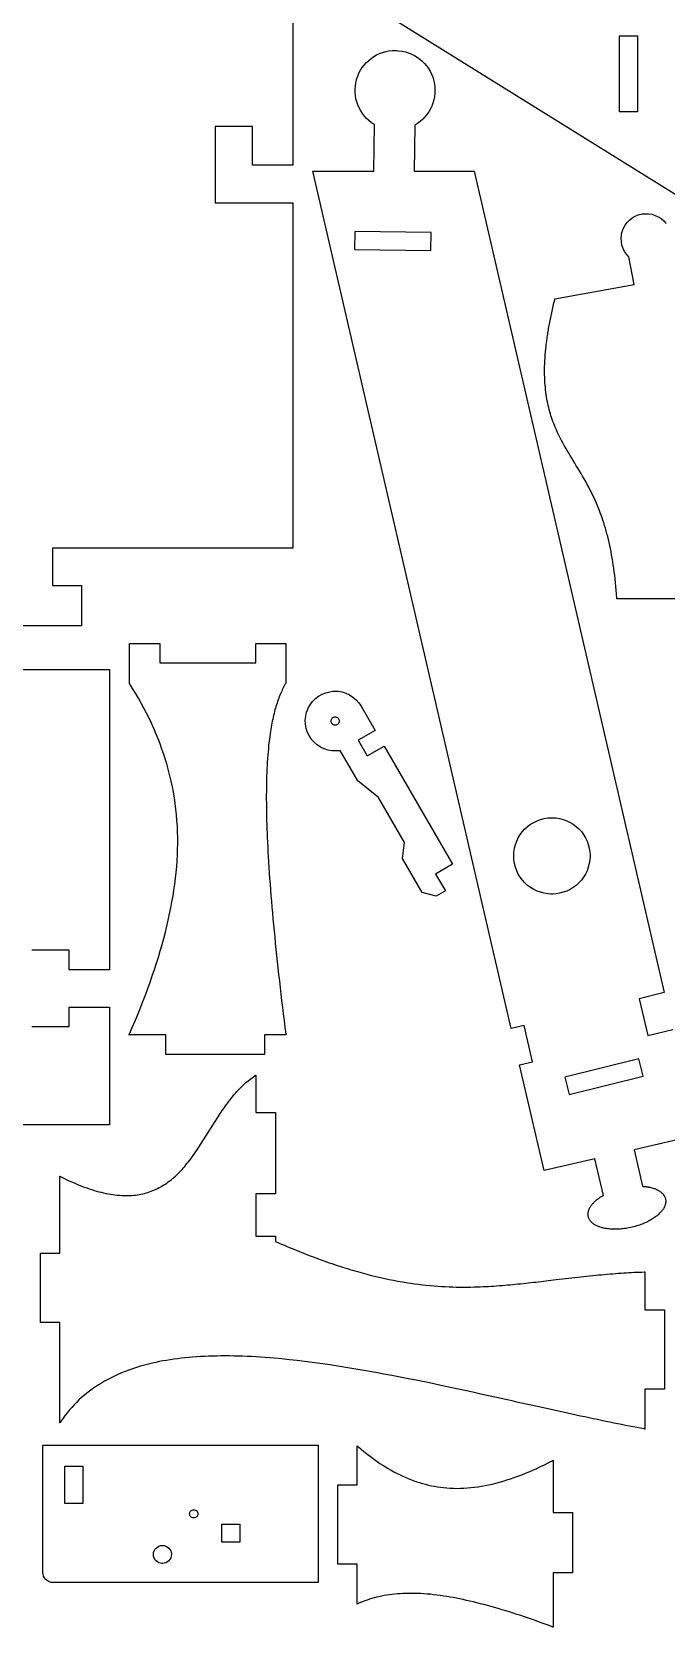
# Model space of a CAD drawing. Extents: x 0 to 272, y 0 to 398.
# Drawn here: x 105.3 to 170.5, y 0.6 to 164.9 of the extents above; entities that cross this region are included whole.
import ezdxf

# ---------------------------------------------------------------- set-up
doc = ezdxf.new("R2010")
doc.units = 0
doc.layers.get('0').update_dxf_attribs({"linetype": 'CONTINUOUS'})

msp = doc.modelspace()

# ---------------------------------------------------------------- linework, layer by layer
at = {"color": 0}
for points in [[(172.026, 147.74), (106.728, 188.406)], [(96.3767, 165.922), (114.664, 165.922), (114.664, 171.772), (114.664, 171.772), (112.664, 171.772), (112.664, 175.922), (122.816, 175.922), (122.816, 171.772), (120.815, 171.772), (120.815, 165.922), (132.113, 165.922), (132.113, 151.119), (127.963, 151.119), (127.963, 155.119), (124.113, 155.119), (124.113, 147.269), (132.113, 147.269), (132.113, 111.724), (107.391, 111.724), (107.391, 107.874), (110.391, 107.874), (110.391, 103.724), (100.241, 103.724)], [(173.678, 51.279), (167.21, 49.7861), (168.081, 46.0171), (168.104, 46.0161), (168.126, 46.0142), (168.149, 46.0111), (168.171, 46.0101), (168.194, 46.009), (168.217, 46.0071), (168.239, 46.004), (168.261, 46.0021), (168.285, 46.0001), (168.306, 45.9981), (168.328, 45.9961), (168.35, 45.9931), (168.372, 45.9911), (168.394, 45.9881), (168.438, 45.9821), (168.46, 45.9801), (168.482, 45.9771), (168.503, 45.974), (168.524, 45.9701), (168.546, 45.9671), (168.567, 45.964), (168.589, 45.9601), (168.631, 45.9542), (168.651, 45.9501), (168.672, 45.9461), (168.693, 45.9421), (168.714, 45.9381), (168.735, 45.935), (168.836, 45.9131), (168.935, 45.8911), (169.032, 45.8661), (169.126, 45.8361), (169.218, 45.8071), (169.306, 45.775), (169.392, 45.7421), (169.475, 45.7061), (169.556, 45.6681), (169.635, 45.6281), (169.707, 45.5861), (169.779, 45.5431), (169.847, 45.4981), (169.913, 45.4501), (169.974, 45.4031), (170.032, 45.3531), (170.087, 45.3001), (170.139, 45.2481), (170.186, 45.1931), (170.231, 45.1361), (170.271, 45.0792), (170.31, 45.0211), (170.34, 44.9611), (170.369, 44.9), (170.394, 44.8361), (170.417, 44.774), (170.435, 44.709), (170.446, 44.6431), (170.454, 44.5771), (170.46, 44.509), (170.46, 44.4411), (170.454, 44.3681), (170.444, 44.2951), (170.431, 44.2231), (170.411, 44.1481), (170.389, 44.074), (170.361, 44.0001), (170.329, 43.9251), (170.293, 43.8521), (170.253, 43.779), (170.21, 43.7042), (170.16, 43.6321), (170.11, 43.559), (170.053, 43.4861), (169.992, 43.414), (169.928, 43.3421), (169.861, 43.2701), (169.79, 43.2001), (169.715, 43.129), (169.638, 43.0611), (169.557, 42.9931), (169.472, 42.9251), (169.385, 42.8592), (169.294, 42.7931), (169.203, 42.7301), (169.106, 42.6661), (169.006, 42.6051), (168.904, 42.5431), (168.8, 42.4851), (168.692, 42.4271), (168.582, 42.3711), (168.45, 42.3071), (168.314, 42.245), (168.178, 42.1861), (168.035, 42.129), (167.892, 42.0751), (167.746, 42.024), (167.599, 41.9751), (167.45, 41.93), (167.3, 41.8861), (167.149, 41.8461), (166.996, 41.809), (166.842, 41.774), (166.688, 41.7431), (166.535, 41.714), (166.379, 41.6881), (166.225, 41.6661), (166.071, 41.6451), (165.918, 41.629), (165.767, 41.6161), (165.614, 41.6051), (165.464, 41.5981), (165.314, 41.5931), (165.167, 41.5921), (165.022, 41.595), (164.879, 41.6001), (164.737, 41.6092), (164.599, 41.6211), (164.464, 41.6361), (164.331, 41.6561), (164.203, 41.68), (164.075, 41.7042), (163.981, 41.7271), (163.889, 41.75), (163.799, 41.7781), (163.711, 41.8061), (163.626, 41.8361), (163.543, 41.8681), (163.464, 41.9021), (163.386, 41.9381), (163.311, 41.9751), (163.239, 42.014), (163.169, 42.055), (163.104, 42.0981), (163.04, 42.1411), (162.979, 42.1861), (162.922, 42.2342), (162.868, 42.2821), (162.817, 42.3321), (162.768, 42.384), (162.724, 42.4361), (162.682, 42.4911), (162.644, 42.5451), (162.61, 42.6001), (162.578, 42.659), (162.553, 42.7171), (162.528, 42.7771), (162.507, 42.8381), (162.492, 42.899), (162.478, 42.9611), (162.469, 43.025), (162.464, 43.0911), (162.462, 43.1561), (162.467, 43.2231), (162.472, 43.289), (162.485, 43.3561), (162.499, 43.4242), (162.517, 43.4911), (162.539, 43.559), (162.565, 43.625), (162.594, 43.6931), (162.628, 43.7611), (162.664, 43.8292), (162.703, 43.8981), (162.747, 43.964), (162.793, 44.0311), (162.843, 44.0981), (162.896, 44.164), (162.953, 44.2301), (163.011, 44.2961), (163.074, 44.3611), (163.139, 44.4251), (163.207, 44.489), (163.278, 44.5531), (163.351, 44.6161), (163.428, 44.6771), (163.51, 44.7381), (163.59, 44.7981), (163.674, 44.8571), (163.761, 44.9161), (163.851, 44.9731), (163.943, 45.0281), (164.038, 45.084), (164.038, 45.084), (163.167, 48.8531), (157.942, 47.6481), (155.431, 58.5101), (156.761, 58.8171), (155.894, 62.5681), (154.564, 62.2611), (134.165, 150.524), (140.425, 150.524), (140.492, 155.317), (140.418, 155.361), (140.204, 155.507), (139.938, 155.718), (139.692, 155.949), (139.467, 156.196), (139.264, 156.46), (139.085, 156.739), (138.926, 157.028), (138.795, 157.332), (138.686, 157.642), (138.603, 157.961), (138.546, 158.289), (138.515, 158.618), (138.511, 158.953), (138.536, 159.289), (138.588, 159.625), (138.646, 159.878), (138.67, 159.961), (138.693, 160.043), (138.778, 160.289), (138.911, 160.603), (139.069, 160.9), (139.25, 161.182), (139.45, 161.446), (139.672, 161.692), (139.911, 161.921), (140.168, 162.128), (140.442, 162.314), (140.726, 162.478), (141.026, 162.617), (141.337, 162.735), (141.66, 162.824), (141.992, 162.889), (142.329, 162.928), (142.587, 162.939), (142.674, 162.936), (142.76, 162.935), (143.018, 162.917), (143.356, 162.871), (143.685, 162.796), (144.004, 162.696), (144.311, 162.571), (144.607, 162.424), (144.889, 162.25), (145.157, 162.057), (145.407, 161.843), (145.642, 161.61), (145.854, 161.357), (146.049, 161.086), (146.221, 160.799), (146.369, 160.499), (146.494, 160.182), (146.572, 159.935), (146.594, 159.85), (146.617, 159.767), (146.665, 159.514), (146.71, 159.175), (146.724, 158.839), (146.71, 158.503), (146.669, 158.174), (146.604, 157.849), (146.513, 157.532), (146.396, 157.224), (146.254, 156.925), (146.089, 156.639), (145.901, 156.367), (145.692, 156.11), (145.46, 155.868), (145.207, 155.646), (144.935, 155.442), (144.717, 155.303), (144.642, 155.26), (144.575, 150.524), (150.742, 150.524), (170.285, 65.9661), (167.728, 65.3321), (168.6, 61.5521), (171.167, 62.1431)], [(183.999, 106.489), (165.426, 106.489), (165.426, 106.496), (165.424, 106.498), (165.424, 106.517), (165.424, 106.522), (165.424, 106.541), (165.421, 106.548), (165.421, 106.559), (165.394, 106.97), (165.362, 107.373), (165.328, 107.769), (165.292, 108.157), (165.251, 108.539), (165.208, 108.913), (165.163, 109.281), (165.114, 109.642), (165.063, 109.996), (165.008, 110.344), (164.951, 110.685), (164.892, 111.02), (164.831, 111.349), (164.765, 111.671), (164.699, 111.988), (164.631, 112.299), (164.558, 112.603), (164.483, 112.902), (164.408, 113.195), (164.331, 113.483), (164.249, 113.766), (164.165, 114.042), (164.081, 114.314), (163.994, 114.581), (163.906, 114.843), (163.817, 115.099), (163.724, 115.351), (163.631, 115.599), (163.533, 115.841), (163.438, 116.079), (163.294, 116.415), (163.146, 116.743), (162.999, 117.063), (162.846, 117.375), (162.694, 117.68), (162.538, 117.979), (162.381, 118.272), (162.224, 118.56), (162.063, 118.843), (161.903, 119.12), (161.742, 119.394), (161.581, 119.665), (161.419, 119.932), (161.26, 120.197), (161.101, 120.459), (160.942, 120.72), (160.783, 120.98), (160.626, 121.239), (160.474, 121.497), (160.319, 121.756), (160.169, 122.015), (160.024, 122.276), (159.878, 122.538), (159.737, 122.803), (159.599, 123.07), (159.462, 123.34), (159.333, 123.614), (159.207, 123.891), (159.085, 124.173), (158.969, 124.46), (158.856, 124.753), (158.788, 124.949), (158.719, 125.147), (158.653, 125.348), (158.592, 125.553), (158.531, 125.76), (158.474, 125.97), (158.419, 126.184), (158.369, 126.4), (158.319, 126.621), (158.274, 126.845), (158.232, 127.072), (158.194, 127.304), (158.158, 127.539), (158.126, 127.778), (158.099, 128.021), (158.074, 128.269), (158.051, 128.521), (158.033, 128.777), (158.017, 129.037), (158.007, 129.302), (158.001, 129.572), (157.999, 129.847), (157.999, 130.126), (158.003, 130.411), (158.013, 130.7), (158.026, 130.995), (158.044, 131.295), (158.067, 131.601), (158.092, 131.912), (158.124, 132.228), (158.158, 132.551), (158.174, 132.693), (158.192, 132.837), (158.21, 132.982), (158.231, 133.128), (158.251, 133.275), (158.271, 133.423), (158.294, 133.572), (158.317, 133.722), (158.339, 133.874), (158.364, 134.026), (158.389, 134.18), (158.415, 134.335), (158.444, 134.491), (158.471, 134.648), (158.501, 134.806), (158.531, 134.965), (158.56, 135.126), (158.592, 135.287), (158.626, 135.45), (158.658, 135.613), (158.692, 135.778), (158.728, 135.945), (158.764, 136.112), (158.801, 136.28), (158.839, 136.45), (158.878, 136.62), (158.917, 136.792), (158.958, 136.965), (158.999, 137.139), (159.042, 137.315), (159.042, 137.316), (159.044, 137.318), (159.044, 137.327), (159.046, 137.329), (159.046, 137.334), (159.049, 137.335), (159.051, 137.352), (159.051, 137.354), (159.053, 137.359), (159.053, 137.362), (167.192, 138.846), (166.674, 141.699), (166.607, 141.761), (166.428, 141.964), (166.226, 142.256), (166.067, 142.569), (165.953, 142.901), (165.888, 143.246), (165.867, 143.597), (165.894, 143.95), (165.946, 144.217), (165.971, 144.303), (165.999, 144.389), (166.099, 144.64), (166.267, 144.953), (166.476, 145.236), (166.719, 145.486), (166.996, 145.703), (167.301, 145.879), (167.631, 146.015), (167.89, 146.087), (167.978, 146.104), (168.067, 146.119), (168.337, 146.143), (168.692, 146.133), (169.039, 146.075), (169.374, 145.971), (169.692, 145.822), (169.987, 145.631), (170.256, 145.397), (170.438, 145.199), (170.492, 145.126)], [(95.4115, 99.2182), (113.26, 99.2182), (113.26, 68.3172), (109.11, 68.3172), (109.11, 70.3172), (105.26, 70.3172)], [(105.26, 62.4672), (109.11, 62.4672), (109.11, 64.4672), (113.26, 64.4672), (113.26, 52.3282), (77.6735, 52.3282)]]:
    msp.add_lwpolyline(points, dxfattribs=at)
for points in [[(165.706, 164.464), (167.556, 164.464), (167.556, 156.614), (165.706, 156.614), (165.706, 164.464)], [(146.311, 142.353), (146.337, 144.203), (138.488, 144.314), (138.461, 142.464), (146.311, 142.353)], [(115.26, 61.5956), (115.262, 61.5996), (115.263, 61.6036), (115.265, 61.6065), (115.268, 61.6136), (115.269, 61.6175), (115.271, 61.6206), (115.273, 61.6246), (115.274, 61.6275), (115.276, 61.6315), (115.277, 61.6346), (115.279, 61.6386), (115.28, 61.6415), (115.282, 61.6456), (115.283, 61.6486), (115.285, 61.6525), (115.286, 61.6556), (115.288, 61.6596), (115.289, 61.6625), (115.291, 61.6665), (115.292, 61.6696), (115.294, 61.6736), (115.296, 61.6765), (115.297, 61.6806), (115.299, 61.6835), (115.3, 61.6875), (115.302, 61.6906), (115.303, 61.6946), (115.305, 61.6976), (115.598, 62.3715), (115.883, 63.0436), (116.161, 63.7125), (116.43, 64.3796), (116.692, 65.0436), (116.945, 65.7046), (117.19, 66.3636), (117.426, 67.0196), (117.654, 67.6726), (117.873, 68.3233), (118.084, 68.9713), (118.285, 69.6161), (118.477, 70.2585), (118.661, 70.8978), (118.835, 71.534), (119, 72.1672), (119.155, 72.7978), (119.301, 73.4251), (119.437, 74.0493), (119.563, 74.6704), (119.679, 75.2886), (119.786, 75.9033), (119.882, 76.515), (119.968, 77.1233), (120.043, 77.7283), (120.108, 78.33), (120.163, 78.9283), (120.206, 79.5233), (120.239, 80.1147), (120.261, 80.7028), (120.272, 81.3074), (120.271, 81.9081), (120.258, 82.5049), (120.232, 83.0979), (120.194, 83.6871), (120.145, 84.2725), (120.084, 84.8543), (120.011, 85.4322), (119.926, 86.0067), (119.83, 86.5774), (119.722, 87.1444), (119.602, 87.7079), (119.472, 88.2679), (119.331, 88.8244), (119.178, 89.3775), (119.014, 89.9271), (118.84, 90.4732), (118.654, 91.016), (118.458, 91.5554), (118.252, 92.0915), (118.035, 92.6244), (117.808, 93.154), (117.57, 93.6806), (117.322, 94.2037), (117.064, 94.7239), (116.796, 95.2408), (116.519, 95.7547), (116.231, 96.2657), (115.934, 96.7736), (115.627, 97.2783), (115.311, 97.7803), (115.31, 97.781), (115.31, 97.7815), (115.309, 97.7828), (115.309, 97.7835), (115.308, 97.784), (115.308, 97.7847), (115.308, 97.7853), (115.307, 97.7858), (115.307, 97.7865), (115.307, 97.7871), (115.306, 97.7876), (115.306, 97.7883), (115.305, 97.7889), (115.305, 97.7896), (115.304, 97.7908), (115.304, 97.7914), (115.303, 97.7926), (115.302, 97.7939), (115.302, 97.7946), (115.301, 97.7951), (115.301, 97.7957), (115.301, 97.7964), (115.3, 97.7976), (115.299, 97.7982), (115.299, 97.7994), (115.299, 101.899), (118.448, 101.899), (118.448, 99.8964), (128.299, 99.8964), (128.299, 101.899), (131.383, 101.899), (131.383, 97.8006), (131.373, 97.7828), (131.301, 97.661), (131.231, 97.5357), (131.161, 97.4072), (131.093, 97.2751), (131.026, 97.1397), (130.961, 97.001), (130.896, 96.8586), (130.833, 96.7128), (130.772, 96.5636), (130.711, 96.411), (130.652, 96.2547), (130.594, 96.095), (130.537, 95.9318), (130.482, 95.765), (130.428, 95.5947), (130.375, 95.4208), (130.323, 95.2436), (130.273, 95.0625), (130.224, 94.8779), (130.177, 94.6897), (130.131, 94.4981), (130.086, 94.3026), (130.042, 94.1036), (130, 93.9008), (129.959, 93.6946), (129.92, 93.4846), (129.882, 93.2708), (129.845, 93.0535), (129.81, 92.8324), (129.776, 92.6076), (129.734, 92.31), (129.694, 92.0057), (129.657, 91.695), (129.622, 91.3776), (129.59, 91.0538), (129.56, 90.7235), (129.532, 90.3868), (129.507, 90.0436), (129.485, 89.6942), (129.464, 89.3385), (129.446, 88.9765), (129.43, 88.6083), (129.417, 88.2342), (129.406, 87.8538), (129.397, 87.4672), (129.39, 87.0749), (129.386, 86.6764), (129.383, 86.2721), (129.383, 85.8618), (129.386, 85.4458), (129.39, 85.024), (129.396, 84.5965), (129.405, 84.1632), (129.416, 83.7244), (129.429, 83.2797), (129.443, 82.8299), (129.46, 82.3744), (129.479, 81.9135), (129.5, 81.4471), (129.523, 80.9753), (129.548, 80.4982), (129.579, 79.9522), (129.612, 79.4), (129.647, 78.8418), (129.685, 78.2774), (129.724, 77.7071), (129.766, 77.1308), (129.811, 76.5486), (129.857, 75.9607), (129.906, 75.3668), (129.956, 74.7675), (130.009, 74.1625), (130.064, 73.5518), (130.121, 72.9357), (130.18, 72.314), (130.241, 71.6871), (130.304, 71.0549), (130.369, 70.4172), (130.436, 69.7743), (130.505, 69.1265), (130.575, 68.4735), (130.648, 67.8156), (130.722, 67.1525), (130.799, 66.4846), (130.877, 65.8115), (130.957, 65.1346), (131.039, 64.4515), (131.122, 63.7656), (131.208, 63.0736), (131.294, 62.3775), (131.383, 61.6765), (131.384, 61.6715), (131.384, 61.6686), (131.385, 61.6656), (131.385, 61.6625), (131.385, 61.6606), (131.386, 61.6575), (131.386, 61.6546), (131.386, 61.6515), (131.387, 61.6486), (131.387, 61.6436), (131.388, 61.6406), (131.388, 61.6376), (131.388, 61.6346), (131.389, 61.6315), (131.389, 61.6296), (131.39, 61.6265), (131.39, 61.6236), (131.39, 61.6206), (131.391, 61.6156), (131.391, 61.6126), (131.392, 61.6065), (131.392, 61.6036), (131.393, 61.6006), (131.394, 61.5925), (129.205, 61.5925), (129.205, 59.5925), (119.055, 59.5925), (119.055, 61.5925), (115.259, 61.5925), (115.26, 61.5956)], [(138.781, 87.7408), (136.97, 90.8775), (136.866, 90.8601), (136.547, 90.8361), (136.129, 90.8529), (135.72, 90.9257), (135.326, 91.0521), (134.953, 91.2301), (134.605, 91.4578), (134.289, 91.7328), (134.074, 91.9685), (134.01, 92.0529), (133.946, 92.1374), (133.777, 92.4085), (133.598, 92.7872), (133.473, 93.1832), (133.403, 93.5907), (133.387, 94.004), (133.428, 94.4174), (133.525, 94.8249), (133.634, 95.125), (133.679, 95.2208), (133.724, 95.3167), (133.886, 95.5918), (134.139, 95.9261), (134.432, 96.2206), (134.76, 96.4719), (135.119, 96.6771), (135.505, 96.8326), (135.911, 96.9356), (136.227, 96.9781), (136.439, 96.9868), (136.758, 96.9707), (137.171, 96.9021), (137.568, 96.779), (137.943, 96.6044), (138.291, 96.3813), (138.607, 96.1122), (138.887, 95.8), (139.071, 95.5393), (139.124, 95.4476), (140.575, 92.9332), (138.843, 91.9332), (139.768, 90.331), (141.5, 91.331), (148.525, 79.1636), (146.793, 78.1636), (147.793, 76.4315), (146.836, 75.8785), (145.41, 76.2606), (143.381, 79.7736), (143.593, 81.4065), (140.91, 86.055), (138.781, 87.7408)], [(136.886, 93.91), (136.886, 93.8886), (136.877, 93.8244), (136.852, 93.7446), (136.813, 93.6724), (136.761, 93.6096), (136.698, 93.5576), (136.626, 93.5185), (136.547, 93.4937), (136.482, 93.4851), (136.439, 93.4851), (136.375, 93.4937), (136.295, 93.5185), (136.223, 93.5576), (136.16, 93.6096), (136.108, 93.6724), (136.069, 93.7446), (136.045, 93.8244), (136.036, 93.8886), (136.036, 93.9314), (136.045, 93.9957), (136.069, 94.0754), (136.108, 94.1476), (136.16, 94.2106), (136.223, 94.2625), (136.295, 94.3017), (136.375, 94.3264), (136.439, 94.3351), (136.482, 94.3351), (136.547, 94.3264), (136.626, 94.3017), (136.698, 94.2625), (136.761, 94.2106), (136.813, 94.1476), (136.852, 94.0754), (136.877, 93.9957), (136.886, 93.9314), (136.886, 93.91)], [(158.746, 83.9532), (158.846, 83.9532), (159.147, 83.9321), (159.538, 83.8732), (159.913, 83.7771), (160.274, 83.6451), (160.617, 83.4801), (160.94, 83.2821), (161.243, 83.0561), (161.521, 82.8031), (161.775, 82.5242), (162, 82.2232), (162.197, 81.8992), (162.362, 81.5561), (162.494, 81.1951), (162.592, 80.8182), (162.65, 80.4301), (162.671, 80.1282), (162.671, 79.9271), (162.65, 79.6271), (162.592, 79.2361), (162.494, 78.8601), (162.362, 78.5001), (162.197, 78.1571), (162, 77.8342), (161.775, 77.5311), (161.521, 77.2521), (161.243, 76.9992), (160.94, 76.7731), (160.617, 76.5771), (160.274, 76.4111), (159.913, 76.2792), (159.538, 76.1821), (159.147, 76.1232), (158.846, 76.1032), (158.646, 76.1032), (158.344, 76.1232), (157.956, 76.1821), (157.579, 76.2792), (157.218, 76.4111), (156.875, 76.5771), (156.553, 76.7731), (156.249, 76.9992), (155.971, 77.2521), (155.717, 77.5311), (155.492, 77.8342), (155.294, 78.1571), (155.129, 78.5001), (154.997, 78.8601), (154.9, 79.2361), (154.842, 79.6271), (154.821, 79.9271), (154.821, 80.1282), (154.842, 80.4301), (154.9, 80.8182), (154.997, 81.1951), (155.129, 81.5561), (155.294, 81.8992), (155.492, 82.2232), (155.717, 82.5242), (155.971, 82.8031), (156.249, 83.0561), (156.553, 83.2821), (156.875, 83.4801), (157.218, 83.6451), (157.579, 83.7771), (157.956, 83.8732), (158.344, 83.9321), (158.646, 83.9532), (158.746, 83.9532)], [(167.699, 59.1431), (160.079, 57.2542), (160.524, 55.4601), (168.144, 57.3481), (167.699, 59.1431)], [(130.23, 28.3151), (129.748, 28.3551), (129.269, 28.3921), (128.796, 28.4251), (128.325, 28.4542), (127.859, 28.4792), (127.398, 28.5011), (126.941, 28.5192), (126.487, 28.5331), (126.039, 28.5431), (125.594, 28.5492), (125.155, 28.5511), (124.718, 28.5501), (124.287, 28.5442), (123.861, 28.5351), (123.439, 28.5211), (123.021, 28.5031), (122.608, 28.4821), (122.2, 28.4561), (121.798, 28.4251), (121.398, 28.3921), (121.005, 28.3531), (120.616, 28.3101), (120.232, 28.2642), (119.855, 28.2121), (119.48, 28.1571), (119.111, 28.099), (118.748, 28.0331), (118.391, 27.9651), (118.037, 27.8921), (117.691, 27.8151), (117.262, 27.7111), (116.841, 27.6011), (116.43, 27.4861), (116.025, 27.3621), (115.63, 27.2331), (115.241, 27.0961), (114.861, 26.9531), (114.491, 26.8031), (114.126, 26.649), (113.769, 26.4851), (113.423, 26.3151), (113.082, 26.1392), (112.75, 25.9561), (112.425, 25.7671), (112.109, 25.5711), (111.801, 25.369), (111.5, 25.1601), (111.207, 24.944), (110.923, 24.724), (110.646, 24.4961), (110.376, 24.2611), (110.114, 24.0211), (109.859, 23.774), (109.614, 23.5192), (109.375, 23.2601), (109.144, 22.9931), (108.921, 22.7211), (108.705, 22.4421), (108.498, 22.1571), (108.298, 21.8651), (108.293, 21.8581), (108.289, 21.8511), (108.284, 21.844), (108.28, 21.8371), (108.275, 21.8321), (108.269, 21.8251), (108.262, 21.8111), (108.255, 21.804), (108.251, 21.7971), (108.248, 21.7901), (108.237, 21.7761), (108.23, 21.7621), (108.223, 21.7551), (108.216, 21.7421), (108.21, 21.7351), (108.201, 21.7211), (108.198, 21.715), (108.191, 21.7081), (108.183, 21.694), (108.178, 21.6871), (108.169, 21.6742), (108.159, 21.6601), (108.159, 31.999), (106.159, 31.999), (106.159, 39.149), (108.159, 39.149), (108.159, 47.0471), (108.164, 47.0442), (108.166, 47.0432), (108.171, 47.0421), (108.175, 47.0421), (108.182, 47.0361), (108.185, 47.0351), (108.189, 47.0321), (108.196, 47.0292), (108.2, 47.0261), (108.207, 47.0242), (108.212, 47.0211), (108.214, 47.0192), (108.225, 47.0142), (108.23, 47.0121), (108.232, 47.0101), (108.236, 47.0082), (108.241, 47.0071), (108.243, 47.0051), (108.255, 47.0001), (108.258, 46.9992), (108.269, 46.9921), (108.544, 46.8551), (108.816, 46.7242), (109.087, 46.5961), (109.357, 46.4742), (109.623, 46.3571), (109.887, 46.2442), (110.15, 46.1371), (110.409, 46.0351), (110.666, 45.9371), (110.923, 45.8461), (111.176, 45.7582), (111.426, 45.6761), (111.675, 45.6001), (111.923, 45.5281), (112.166, 45.4611), (112.409, 45.4001), (112.648, 45.3431), (112.887, 45.2921), (113.121, 45.2461), (113.355, 45.2061), (113.585, 45.1692), (113.812, 45.1392), (114.039, 45.114), (114.262, 45.0931), (114.484, 45.0782), (114.703, 45.0682), (114.919, 45.0642), (115.134, 45.0671), (115.346, 45.0721), (115.555, 45.0831), (115.748, 45.0992), (115.936, 45.1181), (116.123, 45.1431), (116.307, 45.1721), (116.489, 45.2071), (116.669, 45.2461), (116.848, 45.2892), (117.025, 45.3361), (117.2, 45.3892), (117.373, 45.4442), (117.543, 45.5051), (117.712, 45.5721), (117.88, 45.6421), (118.044, 45.7171), (118.207, 45.7942), (118.368, 45.8782), (118.528, 45.9642), (118.686, 46.0561), (118.841, 46.1511), (118.996, 46.2501), (119.148, 46.3542), (119.3, 46.4611), (119.448, 46.5742), (119.596, 46.6892), (119.741, 46.8081), (119.887, 46.9321), (120.028, 47.0601), (120.169, 47.1921), (120.31, 47.3251), (120.446, 47.4642), (120.585, 47.6071), (120.719, 47.7551), (120.855, 47.9071), (120.987, 48.0621), (121.119, 48.2211), (121.251, 48.3832), (121.38, 48.5492), (121.509, 48.7171), (121.637, 48.8861), (121.764, 49.0581), (121.889, 49.2332), (122.014, 49.4111), (122.137, 49.5921), (122.259, 49.7711), (122.382, 49.9542), (122.505, 50.1392), (122.625, 50.3242), (122.746, 50.5111), (122.866, 50.6992), (122.986, 50.8872), (123.105, 51.0782), (123.223, 51.2681), (123.343, 51.4581), (123.462, 51.6492), (123.58, 51.8421), (123.7, 52.0301), (123.819, 52.2211), (123.939, 52.4111), (124.06, 52.6011), (124.178, 52.7922), (124.298, 52.9782), (124.419, 53.1672), (124.528, 53.3321), (124.637, 53.4992), (124.746, 53.6611), (124.855, 53.8242), (124.966, 53.9851), (125.08, 54.1442), (125.191, 54.3011), (125.305, 54.4571), (125.418, 54.6111), (125.534, 54.7642), (125.648, 54.9142), (125.766, 55.0621), (125.882, 55.2081), (126.001, 55.3511), (126.121, 55.4931), (126.241, 55.6322), (126.362, 55.7692), (126.484, 55.9032), (126.608, 56.0351), (126.733, 56.1642), (126.858, 56.2922), (126.986, 56.4142), (127.114, 56.5351), (127.244, 56.6532), (127.375, 56.7671), (127.507, 56.8792), (127.641, 56.9871), (127.776, 57.0932), (127.912, 57.1942), (128.05, 57.2932), (128.189, 57.3892), (128.193, 57.3921), (128.198, 57.3942), (128.201, 57.3961), (128.205, 57.3992), (128.21, 57.4011), (128.212, 57.4042), (128.216, 57.4071), (128.221, 57.4101), (128.225, 57.4122), (128.228, 57.4172), (128.232, 57.4172), (128.236, 57.4192), (128.241, 57.4221), (128.248, 57.4281), (128.251, 57.4311), (128.259, 57.4351), (128.264, 57.4371), (128.266, 57.4421), (128.271, 57.4432), (128.275, 57.4461), (128.284, 57.4511), (128.287, 57.4542), (128.291, 57.4561), (128.294, 57.4581), (128.303, 57.4642), (128.305, 57.4671), (128.31, 57.4692), (128.31, 53.6051), (130.31, 53.6051), (130.31, 45.2492), (128.31, 45.2492), (128.31, 40.8751), (130.31, 40.8751), (130.31, 40.3421), (130.621, 40.2061), (130.93, 40.0742), (131.236, 39.9431), (131.541, 39.8142), (131.843, 39.6871), (132.143, 39.5642), (132.441, 39.4421), (132.737, 39.3221), (133.032, 39.2061), (133.323, 39.0901), (133.614, 38.9782), (133.901, 38.8671), (134.187, 38.7581), (134.471, 38.6511), (134.753, 38.5471), (135.034, 38.4461), (135.311, 38.3461), (135.587, 38.2492), (135.861, 38.1511), (136.134, 38.0581), (136.405, 37.9671), (136.673, 37.8781), (136.939, 37.7921), (137.203, 37.7042), (137.466, 37.6211), (137.726, 37.5421), (137.984, 37.4611), (138.243, 37.3831), (138.498, 37.3081), (138.751, 37.2351), (139.237, 37.0992), (139.718, 36.9692), (140.192, 36.8492), (140.658, 36.7321), (141.121, 36.6242), (141.576, 36.524), (142.026, 36.4261), (142.471, 36.3371), (142.908, 36.2551), (143.342, 36.1781), (143.769, 36.1071), (144.192, 36.0432), (144.608, 35.9832), (145.024, 35.929), (145.431, 35.8801), (145.835, 35.8361), (146.233, 35.7971), (146.628, 35.7642), (147.019, 35.7332), (147.407, 35.7081), (147.789, 35.6871), (148.169, 35.6711), (148.546, 35.6581), (148.918, 35.6501), (149.289, 35.6442), (149.656, 35.6431), (150.019, 35.6442), (150.381, 35.649), (150.739, 35.6571), (151.096, 35.6671), (151.381, 35.6781), (151.665, 35.6901), (151.949, 35.7032), (152.231, 35.7181), (152.513, 35.7351), (152.79, 35.7531), (153.068, 35.7711), (153.344, 35.7921), (153.621, 35.8121), (153.896, 35.8351), (154.169, 35.8582), (154.442, 35.8821), (154.714, 35.9081), (154.983, 35.9331), (155.253, 35.9611), (155.524, 35.9871), (155.789, 36.0171), (156.056, 36.0442), (156.321, 36.0742), (156.849, 36.1331), (157.111, 36.1642), (157.374, 36.1942), (157.633, 36.2251), (157.894, 36.2571), (158.156, 36.2871), (158.413, 36.3181), (158.669, 36.3501), (158.928, 36.3801), (159.185, 36.4111), (159.507, 36.4501), (159.831, 36.4871), (160.149, 36.5251), (160.468, 36.5621), (160.783, 36.5992), (161.1, 36.6351), (161.414, 36.6692), (161.726, 36.7042), (162.038, 36.7371), (162.343, 36.7692), (162.649, 36.8011), (162.953, 36.8321), (163.256, 36.8621), (163.553, 36.8921), (163.85, 36.9192), (164.144, 36.9461), (164.436, 36.9742), (164.725, 36.9992), (165.013, 37.0211), (165.296, 37.0432), (165.578, 37.0642), (165.856, 37.0831), (166.132, 37.1011), (166.406, 37.1181), (166.675, 37.1351), (166.942, 37.149), (167.207, 37.1611), (167.467, 37.1721), (167.725, 37.1821), (167.981, 37.1901), (168.231, 37.1971), (168.275, 37.1971), (168.292, 37.1992), (168.31, 37.1992), (168.31, 33.2861), (170.31, 33.2861), (170.31, 25.1361), (168.31, 25.1361), (168.31, 21.024), (168.307, 21.025), (168.303, 21.025), (168.299, 21.0261), (168.296, 21.0261), (168.292, 21.0281), (168.288, 21.0281), (168.283, 21.029), (168.281, 21.029), (168.275, 21.03), (168.274, 21.03), (168.268, 21.0321), (168.267, 21.0321), (168.263, 21.0331), (168.257, 21.0331), (168.256, 21.0351), (168.251, 21.0351), (168.249, 21.0361), (168.242, 21.0361), (168.239, 21.0371), (168.236, 21.0371), (168.233, 21.039), (168.231, 21.039), (168.225, 21.0401), (168.221, 21.0401), (167.849, 21.1101), (167.474, 21.1821), (167.089, 21.254), (166.703, 21.3311), (166.31, 21.4071), (165.913, 21.4861), (165.513, 21.5671), (165.106, 21.649), (164.694, 21.7331), (164.281, 21.819), (163.858, 21.905), (163.436, 21.994), (163.007, 22.0851), (162.575, 22.1761), (162.139, 22.2711), (161.699, 22.3651), (161.253, 22.4611), (160.806, 22.5581), (160.351, 22.6571), (159.896, 22.7571), (159.435, 22.8571), (158.974, 22.9601), (158.506, 23.0621), (158.033, 23.1671), (157.56, 23.2711), (157.082, 23.3781), (156.601, 23.4851), (156.117, 23.5931), (155.631, 23.7011), (155.139, 23.8111), (154.646, 23.9211), (153.851, 24.099), (153.05, 24.2761), (152.242, 24.4561), (151.431, 24.6351), (150.612, 24.814), (149.79, 24.9931), (148.967, 25.1721), (148.139, 25.349), (147.31, 25.525), (146.475, 25.6992), (145.64, 25.8711), (144.807, 26.0421), (143.971, 26.2081), (143.138, 26.374), (142.301, 26.5331), (141.468, 26.6901), (140.638, 26.844), (139.807, 26.9931), (138.981, 27.1361), (138.159, 27.2761), (137.339, 27.4101), (136.523, 27.5371), (135.714, 27.6601), (134.909, 27.7751), (134.111, 27.8831), (133.319, 27.9851), (132.534, 28.0792), (131.758, 28.1671), (130.989, 28.244), (130.23, 28.3151)], [(106.402, 19.3686), (134.724, 19.3686), (134.724, 5.22136), (107.424, 5.22136), (107.266, 5.24224), (107.066, 5.30328), (106.881, 5.40196), (106.755, 5.49908), (106.717, 5.53624), (106.68, 5.57346), (106.583, 5.69997), (106.484, 5.88504), (106.423, 6.08567), (106.402, 6.24365), (106.402, 19.3686)], [(138.728, 19.2914), (138.74, 19.2825), (138.745, 19.2785), (138.749, 19.2735), (138.765, 19.2594), (138.77, 19.2575), (138.786, 19.2414), (138.79, 19.2394), (138.807, 19.2235), (138.811, 19.2214), (138.827, 19.2074), (138.831, 19.2033), (138.847, 19.1894), (139.121, 18.9554), (139.396, 18.7275), (139.672, 18.5075), (139.949, 18.2914), (140.228, 18.0824), (140.507, 17.8794), (140.788, 17.6824), (141.068, 17.4914), (141.351, 17.3074), (141.636, 17.1294), (141.921, 16.9574), (142.208, 16.7914), (142.496, 16.6325), (142.785, 16.4804), (143.075, 16.3344), (143.367, 16.1974), (143.66, 16.0654), (143.954, 15.9394), (144.25, 15.8214), (144.547, 15.7094), (144.846, 15.6054), (145.144, 15.5094), (145.446, 15.4194), (145.749, 15.3374), (146.053, 15.2614), (146.358, 15.1944), (146.665, 15.1325), (146.974, 15.0804), (147.283, 15.0364), (147.594, 14.9974), (147.942, 14.9654), (148.29, 14.9414), (148.642, 14.9274), (148.994, 14.9233), (149.349, 14.9274), (149.706, 14.9414), (150.064, 14.9654), (150.424, 14.9974), (150.786, 15.0375), (151.15, 15.0864), (151.515, 15.1433), (151.882, 15.2114), (152.251, 15.2844), (152.621, 15.3685), (152.993, 15.4594), (153.368, 15.5594), (153.743, 15.6664), (154.121, 15.7824), (154.499, 15.9054), (154.879, 16.0364), (155.261, 16.1754), (155.644, 16.3214), (156.029, 16.4754), (156.415, 16.6364), (156.803, 16.8044), (157.193, 16.9804), (157.583, 17.1625), (157.975, 17.3525), (158.369, 17.5483), (158.764, 17.7525), (158.768, 17.7544), (158.771, 17.7554), (158.775, 17.7575), (158.782, 17.7614), (158.786, 17.7644), (158.789, 17.7654), (158.793, 17.7683), (158.797, 17.7683), (158.8, 17.7714), (158.804, 17.7735), (158.808, 17.7754), (158.811, 17.7754), (158.815, 17.7794), (158.819, 17.7804), (158.822, 17.7825), (158.826, 17.7844), (158.829, 17.7864), (158.833, 17.7894), (158.837, 17.7904), (158.84, 17.7914), (158.844, 17.7944), (158.851, 17.7983), (158.856, 17.8004), (158.86, 17.8004), (158.862, 17.8044), (158.869, 17.8074), (158.874, 17.8094), (158.874, 12.4234), (160.874, 12.4234), (160.874, 6.24138), (158.874, 6.24138), (158.874, 0.63938), (158.871, 0.64041), (158.867, 0.64138), (158.864, 0.64339), (158.853, 0.64741), (158.85, 0.64838), (158.847, 0.64838), (158.836, 0.65338), (158.833, 0.65441), (158.829, 0.65538), (158.819, 0.6594), (158.817, 0.6614), (158.813, 0.66238), (158.81, 0.66238), (158.803, 0.66536), (158.8, 0.6664), (158.796, 0.6684), (158.793, 0.66938), (158.786, 0.67242), (158.782, 0.67339), (158.779, 0.6754), (158.772, 0.6754), (158.36, 0.82937), (157.951, 0.97938), (157.543, 1.12538), (157.139, 1.27138), (156.736, 1.41238), (156.336, 1.5504), (155.94, 1.68642), (155.546, 1.81842), (155.154, 1.9464), (154.764, 2.07237), (154.378, 2.19439), (153.994, 2.3144), (153.614, 2.42942), (153.236, 2.54139), (152.862, 2.65039), (152.49, 2.75738), (152.121, 2.85742), (151.756, 2.95742), (151.393, 3.0504), (151.033, 3.14139), (150.678, 3.22939), (150.324, 3.31239), (149.975, 3.39339), (149.628, 3.46838), (149.285, 3.54042), (148.944, 3.60742), (148.608, 3.67242), (148.276, 3.73242), (147.947, 3.78939), (147.621, 3.83942), (147.272, 3.89139), (146.926, 3.93739), (146.587, 3.97738), (146.251, 4.01438), (145.921, 4.0434), (145.594, 4.06842), (145.272, 4.0874), (144.956, 4.10042), (144.643, 4.11139), (144.333, 4.11442), (144.031, 4.11242), (143.731, 4.10742), (143.435, 4.0964), (143.144, 4.07937), (142.857, 4.0574), (142.575, 4.03039), (142.297, 4.00038), (142.022, 3.96442), (141.753, 3.92242), (141.487, 3.87538), (141.225, 3.82542), (140.968, 3.76839), (140.714, 3.70942), (140.464, 3.64339), (140.219, 3.57542), (139.978, 3.50037), (139.74, 3.42242), (139.507, 3.33942), (139.278, 3.25037), (139.051, 3.15739), (138.829, 3.06142), (138.827, 3.0594), (138.815, 3.05442), (138.813, 3.0524), (138.804, 3.0504), (138.802, 3.04839), (138.788, 3.04139), (138.781, 3.03939), (138.776, 3.03737), (138.767, 3.03239), (138.763, 3.03039), (138.756, 3.02838), (138.751, 3.02539), (138.745, 3.02339), (138.742, 3.02138), (138.731, 3.01639), (138.728, 3.0154), (138.724, 3.01438), (138.724, 7.12142), (136.724, 7.12142), (136.724, 15.2714), (138.724, 15.2714), (138.724, 19.2964), (138.728, 19.2914)], [(108.674, 17.2186), (110.524, 17.2186), (110.524, 13.3685), (108.674, 13.3685), (108.674, 17.2186)], [(121.92, 11.8714), (121.899, 11.8714), (121.835, 11.8799), (121.755, 11.9048), (121.683, 11.9441), (121.62, 11.9959), (121.568, 12.0587), (121.529, 12.131), (121.504, 12.2109), (121.495, 12.275), (121.495, 12.3178), (121.504, 12.3821), (121.529, 12.4617), (121.568, 12.5341), (121.62, 12.5969), (121.683, 12.6489), (121.755, 12.688), (121.835, 12.7128), (121.899, 12.7214), (121.942, 12.7214), (122.006, 12.7128), (122.086, 12.688), (122.158, 12.6489), (122.221, 12.5969), (122.273, 12.5341), (122.312, 12.4617), (122.337, 12.3821), (122.345, 12.3178), (122.345, 12.275), (122.337, 12.2109), (122.312, 12.131), (122.273, 12.0587), (122.221, 11.9959), (122.158, 11.9441), (122.086, 11.9048), (122.006, 11.8799), (121.942, 11.8714), (121.92, 11.8714)], [(124.824, 11.2214), (126.674, 11.2214), (126.674, 9.37136), (124.824, 9.37136), (124.824, 11.2214)], [(118.694, 7.19168), (118.647, 7.19168), (118.507, 7.21044), (118.334, 7.26426), (118.177, 7.34956), (118.04, 7.46246), (117.927, 7.59944), (117.841, 7.75657), (117.788, 7.93018), (117.769, 8.06993), (117.769, 8.16314), (117.788, 8.30306), (117.841, 8.47667), (117.927, 8.63374), (118.04, 8.77067), (118.177, 8.88357), (118.334, 8.96886), (118.507, 9.02274), (118.647, 9.04167), (118.74, 9.04167), (118.88, 9.02274), (119.054, 8.96886), (119.211, 8.88357), (119.348, 8.77067), (119.461, 8.63374), (119.546, 8.47667), (119.6, 8.30306), (119.619, 8.16314), (119.619, 8.06993), (119.6, 7.93018), (119.546, 7.75657), (119.461, 7.59944), (119.348, 7.46246), (119.211, 7.34956), (119.054, 7.26426), (118.88, 7.21044), (118.74, 7.19168), (118.694, 7.19168)]]:
    msp.add_lwpolyline(points, close=True, dxfattribs=at)

doc.saveas('drawing.dxf')
